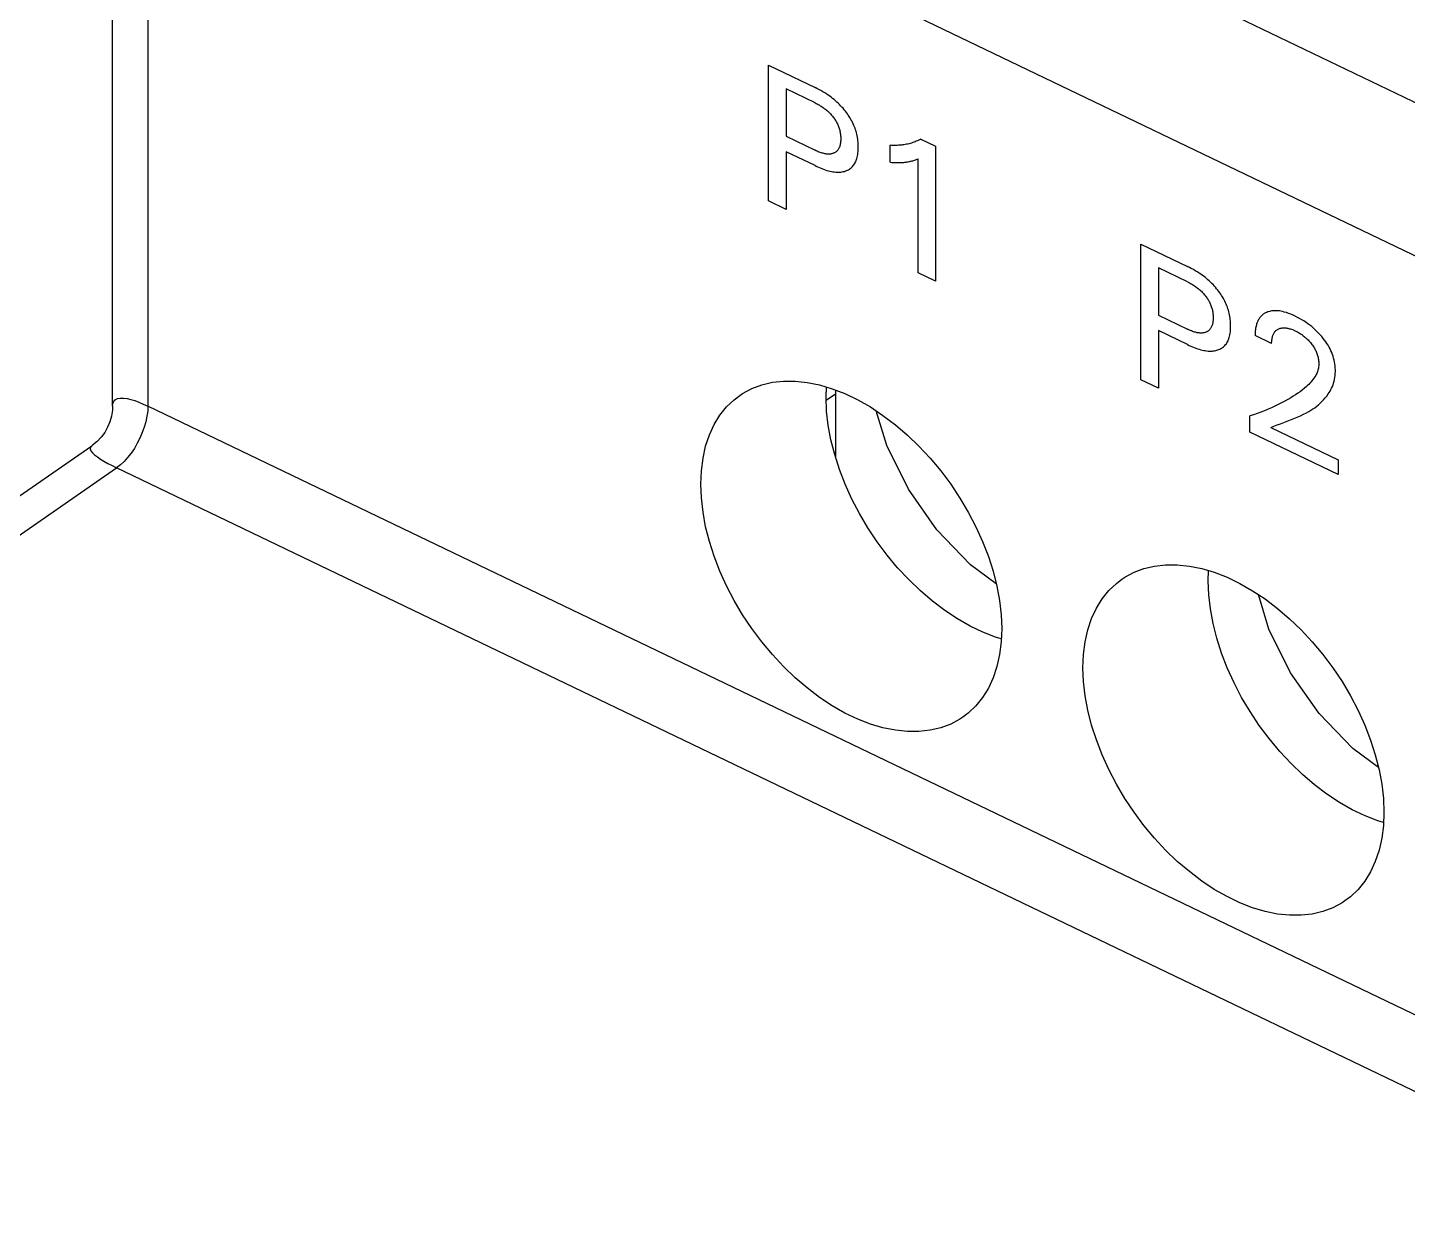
# Model space of a CAD drawing. Extents: x 0 to 420, y 0 to 297.
# Drawn here: x 166.52 to 180.61, y 191.66 to 203.83 of the extents above; entities that cross this region are included whole.
import ezdxf

# ---------------------------------------------------------------- set-up
doc = ezdxf.new("R2010")
doc.units = 0
doc.header["$LTSCALE"] = 23.1
doc.layers.add('40000_ISO', color=7, linetype='CONTINUOUS')

msp = doc.modelspace()

# ---------------------------------------------------------------- linework, layer by layer
at = {"layer": '40000_ISO', "color": 7, "linetype": 'CONTINUOUS'}
for p, q in [((221.798, 183.304), (168.387, 208.978)), ((167.387, 199.962), (167.387, 208.161)), ((167.747, 207.718), (167.747, 199.961)), ((221.158, 182.044), (167.747, 207.718)), ((174.087, 202.057), (174.087, 203.445)), ((174.087, 203.445), (174.562, 203.217)), ((174.266, 203.202), (174.266, 202.718)), ((174.562, 203.06), (174.266, 203.202)), ((174.582, 203.207), (174.562, 203.217)), ((174.602, 203.197), (174.582, 203.207)), ((174.622, 203.185), (174.602, 203.197)), ((174.643, 203.174), (174.622, 203.185)), ((174.663, 203.162), (174.643, 203.174)), ((174.683, 203.149), (174.663, 203.162)), ((174.698, 203.138), (174.683, 203.149)), ((174.713, 203.128), (174.698, 203.138)), ((174.728, 203.117), (174.713, 203.128)), ((174.742, 203.105), (174.728, 203.117)), ((174.562, 203.06), (174.573, 203.054)), ((174.573, 203.054), (174.583, 203.049)), ((174.583, 203.049), (174.593, 203.043)), ((174.593, 203.043), (174.604, 203.038)), ((174.604, 203.038), (174.614, 203.031)), ((174.614, 203.031), (174.625, 203.025)), ((174.625, 203.025), (174.635, 203.018)), ((174.635, 203.018), (174.644, 203.012)), ((174.644, 203.012), (174.653, 203.006)), ((174.653, 203.006), (174.662, 202.999)), ((174.662, 202.999), (174.671, 202.992)), ((174.671, 202.992), (174.68, 202.985)), ((174.68, 202.985), (174.688, 202.977)), ((174.688, 202.977), (174.697, 202.97)), ((174.757, 203.093), (174.742, 203.105)), ((174.772, 203.081), (174.757, 203.093)), ((174.786, 203.068), (174.772, 203.081)), ((174.799, 203.056), (174.786, 203.068)), ((174.812, 203.044), (174.799, 203.056)), ((174.824, 203.031), (174.812, 203.044)), ((174.837, 203.017), (174.824, 203.031)), ((174.849, 203.004), (174.837, 203.017)), ((174.861, 202.99), (174.849, 203.004)), ((174.872, 202.975), (174.861, 202.99)), ((174.883, 202.962), (174.872, 202.975)), ((174.697, 202.97), (174.705, 202.962)), ((174.705, 202.962), (174.712, 202.955)), ((174.712, 202.955), (174.72, 202.947)), ((174.72, 202.947), (174.727, 202.939)), ((174.727, 202.939), (174.734, 202.931)), ((174.734, 202.931), (174.741, 202.923)), ((174.741, 202.923), (174.748, 202.914)), ((174.748, 202.914), (174.754, 202.906)), ((174.754, 202.906), (174.76, 202.898)), ((174.76, 202.898), (174.766, 202.889)), ((174.766, 202.889), (174.771, 202.88)), ((174.771, 202.88), (174.777, 202.872)), ((174.777, 202.872), (174.782, 202.863)), ((174.782, 202.863), (174.786, 202.854)), ((174.786, 202.854), (174.791, 202.845)), ((174.791, 202.845), (174.795, 202.836)), ((174.795, 202.836), (174.799, 202.827)), ((174.893, 202.948), (174.883, 202.962)), ((174.902, 202.934), (174.893, 202.948)), ((174.912, 202.92), (174.902, 202.934)), ((174.921, 202.905), (174.912, 202.92)), ((174.929, 202.891), (174.921, 202.905)), ((174.938, 202.876), (174.929, 202.891)), ((174.945, 202.861), (174.938, 202.876)), ((174.952, 202.846), (174.945, 202.861)), ((174.959, 202.83), (174.952, 202.846)), ((174.266, 202.718), (174.562, 202.576)), ((174.799, 202.827), (174.803, 202.817)), ((174.803, 202.817), (174.806, 202.808)), ((174.806, 202.808), (174.809, 202.799)), ((174.809, 202.799), (174.812, 202.79)), ((174.812, 202.79), (174.814, 202.781)), ((174.814, 202.781), (174.816, 202.771)), ((174.816, 202.771), (174.819, 202.761)), ((174.819, 202.761), (174.82, 202.751)), ((174.82, 202.751), (174.822, 202.741)), ((174.822, 202.741), (174.823, 202.732)), ((174.823, 202.732), (174.824, 202.722)), ((174.824, 202.722), (174.825, 202.712)), ((174.825, 202.712), (174.825, 202.703)), ((174.825, 202.703), (174.825, 202.693)), ((174.825, 202.693), (174.825, 202.684)), ((174.965, 202.815), (174.959, 202.83)), ((174.971, 202.8), (174.965, 202.815)), ((174.976, 202.784), (174.971, 202.8)), ((174.981, 202.769), (174.976, 202.784)), ((174.985, 202.754), (174.981, 202.769)), ((174.989, 202.739), (174.985, 202.754)), ((174.993, 202.722), (174.989, 202.739)), ((174.996, 202.705), (174.993, 202.722)), ((174.998, 202.689), (174.996, 202.705)), ((174.266, 202.561), (174.266, 201.971)), ((174.562, 202.418), (174.266, 202.561)), ((174.573, 202.571), (174.562, 202.576)), ((174.583, 202.566), (174.573, 202.571)), ((174.594, 202.561), (174.583, 202.566)), ((174.604, 202.557), (174.594, 202.561)), ((174.615, 202.553), (174.604, 202.557)), ((174.625, 202.55), (174.615, 202.553)), ((174.767, 202.552), (174.761, 202.549)), ((174.772, 202.555), (174.767, 202.552)), ((174.777, 202.559), (174.772, 202.555)), ((174.782, 202.563), (174.777, 202.559)), ((174.787, 202.568), (174.782, 202.563)), ((174.791, 202.572), (174.787, 202.568)), ((174.795, 202.578), (174.791, 202.572)), ((174.799, 202.583), (174.795, 202.578)), ((174.803, 202.589), (174.799, 202.583)), ((174.806, 202.595), (174.803, 202.589)), ((174.809, 202.602), (174.806, 202.595)), ((174.812, 202.608), (174.809, 202.602)), ((174.814, 202.615), (174.812, 202.608)), ((174.817, 202.622), (174.814, 202.615)), ((174.819, 202.63), (174.817, 202.622)), ((174.82, 202.639), (174.819, 202.63)), ((174.822, 202.647), (174.82, 202.639)), ((174.823, 202.656), (174.822, 202.647)), ((174.824, 202.665), (174.823, 202.656)), ((174.825, 202.674), (174.824, 202.665)), ((174.825, 202.684), (174.825, 202.674)), ((175, 202.673), (174.998, 202.689)), ((175.002, 202.657), (175, 202.673)), ((175, 202.548), (175.002, 202.563)), ((175.003, 202.641), (175.002, 202.657)), ((175.002, 202.563), (175.003, 202.578)), ((175.004, 202.625), (175.003, 202.641)), ((175.003, 202.578), (175.004, 202.594)), ((175.004, 202.609), (175.004, 202.625)), ((175.004, 202.594), (175.004, 202.609)), ((175.331, 202.453), (175.331, 202.626)), ((175.345, 202.625), (175.331, 202.626)), ((175.359, 202.625), (175.345, 202.625)), ((175.374, 202.625), (175.359, 202.625)), ((175.388, 202.625), (175.374, 202.625)), ((175.402, 202.625), (175.388, 202.625)), ((175.416, 202.626), (175.402, 202.625)), ((175.43, 202.627), (175.416, 202.626)), ((175.444, 202.628), (175.43, 202.627)), ((175.457, 202.63), (175.444, 202.628)), ((175.47, 202.631), (175.457, 202.63)), ((175.484, 202.634), (175.47, 202.631)), ((175.497, 202.636), (175.484, 202.634)), ((175.51, 202.639), (175.497, 202.636)), ((175.523, 202.642), (175.51, 202.639)), ((175.535, 202.645), (175.523, 202.642)), ((175.548, 202.649), (175.535, 202.645)), ((175.56, 202.653), (175.548, 202.649)), ((175.573, 202.657), (175.56, 202.653)), ((175.585, 202.662), (175.573, 202.657)), ((175.597, 202.667), (175.585, 202.662)), ((175.609, 202.672), (175.597, 202.667)), ((175.621, 202.677), (175.609, 202.672)), ((175.632, 202.683), (175.621, 202.677)), ((175.644, 202.689), (175.632, 202.683)), ((175.644, 202.689), (175.792, 202.618)), ((175.792, 202.618), (175.792, 201.238)), ((174.562, 202.418), (174.58, 202.41)), ((174.636, 202.547), (174.625, 202.55)), ((174.645, 202.544), (174.636, 202.547)), ((174.654, 202.542), (174.645, 202.544)), ((174.663, 202.54), (174.654, 202.542)), ((174.672, 202.538), (174.663, 202.54)), ((174.681, 202.537), (174.672, 202.538)), ((174.689, 202.536), (174.681, 202.537)), ((174.698, 202.536), (174.689, 202.536)), ((174.706, 202.536), (174.698, 202.536)), ((174.713, 202.536), (174.706, 202.536)), ((174.721, 202.537), (174.713, 202.536)), ((174.728, 202.538), (174.721, 202.537)), ((174.735, 202.54), (174.728, 202.538)), ((174.742, 202.541), (174.735, 202.54)), ((174.749, 202.544), (174.742, 202.541)), ((174.755, 202.546), (174.749, 202.544)), ((174.761, 202.549), (174.755, 202.546)), ((174.939, 202.402), (174.946, 202.41)), ((174.946, 202.41), (174.953, 202.418)), ((174.953, 202.418), (174.96, 202.427)), ((174.96, 202.427), (174.966, 202.437)), ((174.966, 202.437), (174.972, 202.447)), ((174.972, 202.447), (174.977, 202.458)), ((174.977, 202.458), (174.981, 202.469)), ((174.981, 202.469), (174.986, 202.48)), ((174.986, 202.48), (174.989, 202.492)), ((174.989, 202.492), (174.993, 202.505)), ((174.993, 202.505), (174.996, 202.519)), ((174.996, 202.519), (174.998, 202.533)), ((174.998, 202.533), (175, 202.548)), ((175.331, 202.453), (175.347, 202.452)), ((175.347, 202.452), (175.363, 202.451)), ((175.363, 202.451), (175.379, 202.451)), ((175.379, 202.451), (175.395, 202.45)), ((175.395, 202.45), (175.411, 202.45)), ((175.411, 202.45), (175.423, 202.45)), ((175.423, 202.45), (175.434, 202.451)), ((175.434, 202.451), (175.446, 202.451)), ((175.446, 202.451), (175.457, 202.452)), ((175.457, 202.452), (175.469, 202.452)), ((175.469, 202.452), (175.48, 202.453)), ((175.48, 202.453), (175.492, 202.455)), ((175.492, 202.455), (175.504, 202.456)), ((175.504, 202.456), (175.515, 202.458)), ((175.515, 202.458), (175.527, 202.46)), ((175.527, 202.46), (175.538, 202.463)), ((175.538, 202.463), (175.546, 202.464)), ((175.546, 202.464), (175.554, 202.467)), ((175.554, 202.467), (175.562, 202.469)), ((175.562, 202.469), (175.571, 202.471)), ((175.571, 202.471), (175.58, 202.474)), ((175.58, 202.474), (175.589, 202.477)), ((175.589, 202.477), (175.598, 202.481)), ((175.598, 202.481), (175.607, 202.484)), ((175.607, 202.484), (175.617, 202.488)), ((175.617, 201.322), (175.617, 202.488)), ((174.58, 202.41), (174.597, 202.402)), ((174.597, 202.402), (174.614, 202.395)), ((174.614, 202.395), (174.632, 202.388)), ((174.632, 202.388), (174.649, 202.381)), ((174.649, 202.381), (174.667, 202.375)), ((174.667, 202.375), (174.684, 202.37)), ((174.684, 202.37), (174.699, 202.366)), ((174.699, 202.366), (174.714, 202.362)), ((174.714, 202.362), (174.729, 202.359)), ((174.729, 202.359), (174.744, 202.356)), ((174.744, 202.356), (174.759, 202.354)), ((174.759, 202.354), (174.774, 202.353)), ((174.774, 202.353), (174.788, 202.352)), ((174.788, 202.352), (174.801, 202.352)), ((174.801, 202.352), (174.814, 202.352)), ((174.814, 202.352), (174.826, 202.353)), ((174.826, 202.353), (174.839, 202.355)), ((174.839, 202.355), (174.851, 202.357)), ((174.851, 202.357), (174.863, 202.36)), ((174.863, 202.36), (174.874, 202.364)), ((174.874, 202.364), (174.884, 202.367)), ((174.884, 202.367), (174.894, 202.372)), ((174.894, 202.372), (174.904, 202.377)), ((174.904, 202.377), (174.913, 202.382)), ((174.913, 202.382), (174.922, 202.388)), ((174.922, 202.388), (174.931, 202.395)), ((174.931, 202.395), (174.939, 202.402)), ((174.266, 201.971), (174.087, 202.057)), ((177.891, 200.229), (177.891, 201.617)), ((177.891, 201.617), (178.366, 201.388)), ((175.792, 201.238), (175.617, 201.322)), ((178.07, 201.373), (178.07, 200.889)), ((178.366, 201.231), (178.07, 201.373)), ((178.386, 201.378), (178.366, 201.388)), ((178.406, 201.368), (178.386, 201.378)), ((178.427, 201.357), (178.406, 201.368)), ((178.447, 201.345), (178.427, 201.357)), ((178.467, 201.333), (178.447, 201.345)), ((178.487, 201.32), (178.467, 201.333)), ((178.502, 201.31), (178.487, 201.32)), ((178.517, 201.299), (178.502, 201.31)), ((178.532, 201.288), (178.517, 201.299)), ((178.547, 201.277), (178.532, 201.288)), ((178.366, 201.231), (178.377, 201.226)), ((178.377, 201.226), (178.387, 201.22)), ((178.387, 201.22), (178.398, 201.215)), ((178.398, 201.215), (178.408, 201.209)), ((178.408, 201.209), (178.418, 201.203)), ((178.418, 201.203), (178.429, 201.196)), ((178.429, 201.196), (178.439, 201.19)), ((178.439, 201.19), (178.448, 201.184)), ((178.448, 201.184), (178.457, 201.177)), ((178.457, 201.177), (178.466, 201.17)), ((178.466, 201.17), (178.475, 201.164)), ((178.475, 201.164), (178.484, 201.156)), ((178.484, 201.156), (178.493, 201.149)), ((178.493, 201.149), (178.501, 201.141)), ((178.561, 201.265), (178.547, 201.277)), ((178.576, 201.252), (178.561, 201.265)), ((178.59, 201.24), (178.576, 201.252)), ((178.603, 201.227), (178.59, 201.24)), ((178.616, 201.215), (178.603, 201.227)), ((178.629, 201.202), (178.616, 201.215)), ((178.641, 201.189), (178.629, 201.202)), ((178.653, 201.175), (178.641, 201.189)), ((178.665, 201.161), (178.653, 201.175)), ((178.676, 201.147), (178.665, 201.161)), ((178.687, 201.133), (178.676, 201.147)), ((178.501, 201.141), (178.509, 201.134)), ((178.509, 201.134), (178.517, 201.126)), ((178.517, 201.126), (178.524, 201.119)), ((178.524, 201.119), (178.531, 201.111)), ((178.531, 201.111), (178.539, 201.102)), ((178.539, 201.102), (178.546, 201.094)), ((178.546, 201.094), (178.552, 201.085)), ((178.552, 201.085), (178.558, 201.077)), ((178.558, 201.077), (178.564, 201.069)), ((178.564, 201.069), (178.57, 201.061)), ((178.57, 201.061), (178.576, 201.052)), ((178.576, 201.052), (178.581, 201.043)), ((178.581, 201.043), (178.586, 201.034)), ((178.586, 201.034), (178.591, 201.025)), ((178.591, 201.025), (178.595, 201.017)), ((178.595, 201.017), (178.599, 201.007)), ((178.599, 201.007), (178.603, 200.998)), ((178.697, 201.119), (178.687, 201.133)), ((178.707, 201.105), (178.697, 201.119)), ((178.716, 201.091), (178.707, 201.105)), ((178.725, 201.077), (178.716, 201.091)), ((178.734, 201.062), (178.725, 201.077)), ((178.742, 201.047), (178.734, 201.062)), ((178.749, 201.032), (178.742, 201.047)), ((178.757, 201.017), (178.749, 201.032)), ((178.763, 201.002), (178.757, 201.017)), ((178.77, 200.986), (178.763, 201.002)), ((178.07, 200.889), (178.366, 200.747)), ((178.603, 200.998), (178.607, 200.989)), ((178.607, 200.989), (178.61, 200.98)), ((178.61, 200.98), (178.613, 200.97)), ((178.613, 200.97), (178.616, 200.961)), ((178.616, 200.961), (178.618, 200.952)), ((178.618, 200.952), (178.621, 200.943)), ((178.621, 200.943), (178.623, 200.933)), ((178.623, 200.933), (178.625, 200.923)), ((178.625, 200.923), (178.626, 200.913)), ((178.626, 200.913), (178.627, 200.903)), ((178.627, 200.903), (178.628, 200.893)), ((178.628, 200.893), (178.629, 200.884)), ((178.629, 200.884), (178.629, 200.874)), ((178.629, 200.874), (178.629, 200.865)), ((178.629, 200.865), (178.629, 200.855)), ((178.775, 200.971), (178.77, 200.986)), ((178.78, 200.956), (178.775, 200.971)), ((178.785, 200.941), (178.78, 200.956)), ((178.789, 200.925), (178.785, 200.941)), ((178.793, 200.91), (178.789, 200.925)), ((178.797, 200.893), (178.793, 200.91)), ((178.8, 200.877), (178.797, 200.893)), ((178.802, 200.86), (178.8, 200.877)), ((178.804, 200.844), (178.802, 200.86)), ((179.102, 200.86), (179.098, 200.854)), ((179.106, 200.865), (179.102, 200.86)), ((179.111, 200.871), (179.106, 200.865)), ((179.115, 200.876), (179.111, 200.871)), ((179.12, 200.881), (179.115, 200.876)), ((179.125, 200.886), (179.12, 200.881)), ((179.13, 200.891), (179.125, 200.886)), ((179.135, 200.895), (179.13, 200.891)), ((179.141, 200.899), (179.135, 200.895)), ((179.146, 200.903), (179.141, 200.899)), ((179.152, 200.907), (179.146, 200.903)), ((179.158, 200.91), (179.152, 200.907)), ((179.164, 200.913), (179.158, 200.91)), ((179.17, 200.916), (179.164, 200.913)), ((179.176, 200.919), (179.17, 200.916)), ((179.181, 200.921), (179.176, 200.919)), ((179.186, 200.923), (179.181, 200.921)), ((179.192, 200.925), (179.186, 200.923)), ((179.207, 200.929), (179.192, 200.925)), ((179.224, 200.933), (179.207, 200.929)), ((179.241, 200.935), (179.224, 200.933)), ((179.258, 200.936), (179.241, 200.935)), ((179.274, 200.936), (179.258, 200.936)), ((179.29, 200.934), (179.274, 200.936)), ((179.306, 200.933), (179.29, 200.934)), ((179.322, 200.93), (179.306, 200.933)), ((179.339, 200.927), (179.322, 200.93)), ((179.355, 200.922), (179.339, 200.927)), ((179.378, 200.916), (179.355, 200.922)), ((179.4, 200.908), (179.378, 200.916)), ((179.423, 200.9), (179.4, 200.908)), ((179.445, 200.89), (179.423, 200.9)), ((179.468, 200.879), (179.445, 200.89)), ((179.49, 200.868), (179.468, 200.879)), ((179.512, 200.857), (179.49, 200.868)), ((178.07, 200.732), (178.07, 200.143)), ((178.366, 200.59), (178.07, 200.732)), ((178.377, 200.742), (178.366, 200.747)), ((178.387, 200.737), (178.377, 200.742)), ((178.398, 200.733), (178.387, 200.737)), ((178.408, 200.729), (178.398, 200.733)), ((178.419, 200.725), (178.408, 200.729)), ((178.429, 200.721), (178.419, 200.725)), ((178.44, 200.718), (178.429, 200.721)), ((178.565, 200.72), (178.559, 200.718)), ((178.571, 200.723), (178.565, 200.72)), ((178.576, 200.727), (178.571, 200.723)), ((178.581, 200.731), (178.576, 200.727)), ((178.586, 200.735), (178.581, 200.731)), ((178.591, 200.739), (178.586, 200.735)), ((178.595, 200.744), (178.591, 200.739)), ((178.6, 200.749), (178.595, 200.744)), ((178.603, 200.755), (178.6, 200.749)), ((178.607, 200.761), (178.603, 200.755)), ((178.61, 200.767), (178.607, 200.761)), ((178.613, 200.773), (178.61, 200.767)), ((178.616, 200.78), (178.613, 200.773)), ((178.619, 200.787), (178.616, 200.78)), ((178.621, 200.794), (178.619, 200.787)), ((178.623, 200.802), (178.621, 200.794)), ((178.625, 200.81), (178.623, 200.802)), ((178.626, 200.819), (178.625, 200.81)), ((178.627, 200.828), (178.626, 200.819)), ((178.628, 200.837), (178.627, 200.828)), ((178.629, 200.846), (178.628, 200.837)), ((178.629, 200.855), (178.629, 200.846)), ((178.803, 200.705), (178.805, 200.72)), ((178.806, 200.828), (178.804, 200.844)), ((178.805, 200.72), (178.806, 200.734)), ((178.807, 200.812), (178.806, 200.828)), ((178.806, 200.734), (178.807, 200.75)), ((178.808, 200.796), (178.807, 200.812)), ((178.807, 200.75), (178.808, 200.765)), ((178.808, 200.781), (178.808, 200.796)), ((178.808, 200.765), (178.808, 200.781)), ((179.059, 200.72), (179.058, 200.71)), ((179.06, 200.729), (179.059, 200.72)), ((179.061, 200.738), (179.06, 200.729)), ((179.062, 200.748), (179.061, 200.738)), ((179.063, 200.757), (179.062, 200.748)), ((179.065, 200.766), (179.063, 200.757)), ((179.067, 200.774), (179.065, 200.766)), ((179.069, 200.783), (179.067, 200.774)), ((179.071, 200.792), (179.069, 200.783)), ((179.073, 200.799), (179.071, 200.792)), ((179.076, 200.807), (179.073, 200.799)), ((179.078, 200.814), (179.076, 200.807)), ((179.081, 200.821), (179.078, 200.814)), ((179.084, 200.828), (179.081, 200.821)), ((179.087, 200.835), (179.084, 200.828)), ((179.091, 200.841), (179.087, 200.835)), ((179.094, 200.847), (179.091, 200.841)), ((179.098, 200.854), (179.094, 200.847)), ((179.257, 200.716), (179.261, 200.722)), ((179.261, 200.722), (179.266, 200.727)), ((179.266, 200.727), (179.271, 200.732)), ((179.271, 200.732), (179.276, 200.737)), ((179.276, 200.737), (179.282, 200.741)), ((179.282, 200.741), (179.287, 200.744)), ((179.287, 200.744), (179.293, 200.748)), ((179.293, 200.748), (179.3, 200.751)), ((179.3, 200.751), (179.306, 200.754)), ((179.306, 200.754), (179.313, 200.756)), ((179.313, 200.756), (179.32, 200.758)), ((179.32, 200.758), (179.327, 200.759)), ((179.327, 200.759), (179.335, 200.76)), ((179.335, 200.76), (179.342, 200.761)), ((179.342, 200.761), (179.35, 200.761)), ((179.35, 200.761), (179.358, 200.761)), ((179.358, 200.761), (179.367, 200.761)), ((179.367, 200.761), (179.375, 200.76)), ((179.375, 200.76), (179.383, 200.759)), ((179.383, 200.759), (179.392, 200.757)), ((179.392, 200.757), (179.4, 200.755)), ((179.4, 200.755), (179.41, 200.752)), ((179.41, 200.752), (179.42, 200.75)), ((179.42, 200.75), (179.429, 200.746)), ((179.429, 200.746), (179.439, 200.743)), ((179.439, 200.743), (179.449, 200.739)), ((179.449, 200.739), (179.458, 200.734)), ((179.458, 200.734), (179.468, 200.73)), ((179.468, 200.73), (179.479, 200.724)), ((179.479, 200.724), (179.49, 200.719)), ((179.49, 200.719), (179.501, 200.713)), ((179.534, 200.844), (179.512, 200.857)), ((179.556, 200.831), (179.534, 200.844)), ((179.578, 200.817), (179.556, 200.831)), ((179.598, 200.803), (179.578, 200.817)), ((179.617, 200.789), (179.598, 200.803)), ((179.636, 200.774), (179.617, 200.789)), ((179.655, 200.758), (179.636, 200.774)), ((179.673, 200.741), (179.655, 200.758)), ((179.69, 200.725), (179.673, 200.741)), ((179.707, 200.708), (179.69, 200.725)), ((178.366, 200.59), (178.384, 200.581)), ((178.384, 200.581), (178.401, 200.574)), ((178.449, 200.716), (178.44, 200.718)), ((178.458, 200.713), (178.449, 200.716)), ((178.467, 200.711), (178.458, 200.713)), ((178.476, 200.71), (178.467, 200.711)), ((178.485, 200.709), (178.476, 200.71)), ((178.493, 200.708), (178.485, 200.709)), ((178.502, 200.708), (178.493, 200.708)), ((178.51, 200.707), (178.502, 200.708)), ((178.517, 200.708), (178.51, 200.707)), ((178.525, 200.709), (178.517, 200.708)), ((178.532, 200.71), (178.525, 200.709)), ((178.539, 200.711), (178.532, 200.71)), ((178.546, 200.713), (178.539, 200.711)), ((178.553, 200.715), (178.546, 200.713)), ((178.559, 200.718), (178.553, 200.715)), ((178.743, 200.574), (178.75, 200.581)), ((178.75, 200.581), (178.757, 200.59)), ((178.757, 200.59), (178.764, 200.599)), ((178.764, 200.599), (178.77, 200.608)), ((178.77, 200.608), (178.776, 200.619)), ((178.776, 200.619), (178.781, 200.629)), ((178.781, 200.629), (178.786, 200.64)), ((178.786, 200.64), (178.79, 200.652)), ((178.79, 200.652), (178.793, 200.663)), ((178.793, 200.663), (178.797, 200.677)), ((178.797, 200.677), (178.8, 200.691)), ((178.8, 200.691), (178.803, 200.705)), ((179.058, 200.71), (179.058, 200.701)), ((179.058, 200.701), (179.058, 200.691)), ((179.058, 200.691), (179.058, 200.681)), ((179.227, 200.6), (179.058, 200.681)), ((179.227, 200.61), (179.228, 200.62)), ((179.227, 200.6), (179.227, 200.61)), ((179.228, 200.63), (179.229, 200.639)), ((179.228, 200.62), (179.228, 200.63)), ((179.229, 200.639), (179.231, 200.649)), ((179.231, 200.649), (179.233, 200.658)), ((179.233, 200.658), (179.235, 200.667)), ((179.235, 200.667), (179.237, 200.675)), ((179.237, 200.675), (179.239, 200.682)), ((179.239, 200.682), (179.242, 200.69)), ((179.242, 200.69), (179.245, 200.697)), ((179.245, 200.697), (179.249, 200.704)), ((179.249, 200.704), (179.253, 200.71)), ((179.253, 200.71), (179.257, 200.716)), ((179.501, 200.713), (179.512, 200.706)), ((179.512, 200.706), (179.523, 200.699)), ((179.523, 200.699), (179.534, 200.692)), ((179.534, 200.692), (179.542, 200.686)), ((179.542, 200.686), (179.55, 200.68)), ((179.55, 200.68), (179.559, 200.674)), ((179.559, 200.674), (179.567, 200.667)), ((179.567, 200.667), (179.575, 200.66)), ((179.575, 200.66), (179.583, 200.653)), ((179.583, 200.653), (179.591, 200.646)), ((179.591, 200.646), (179.599, 200.638)), ((179.599, 200.638), (179.607, 200.629)), ((179.607, 200.629), (179.615, 200.62)), ((179.615, 200.62), (179.623, 200.611)), ((179.623, 200.611), (179.631, 200.602)), ((179.631, 200.602), (179.638, 200.592)), ((179.638, 200.592), (179.645, 200.583)), ((179.645, 200.583), (179.651, 200.574)), ((179.723, 200.69), (179.707, 200.708)), ((179.739, 200.672), (179.723, 200.69)), ((179.754, 200.653), (179.739, 200.672)), ((179.767, 200.636), (179.754, 200.653)), ((179.78, 200.619), (179.767, 200.636)), ((179.791, 200.601), (179.78, 200.619)), ((179.803, 200.583), (179.791, 200.601)), ((179.813, 200.564), (179.803, 200.583)), ((178.401, 200.574), (178.419, 200.566)), ((178.419, 200.566), (178.436, 200.559)), ((178.436, 200.559), (178.453, 200.553)), ((178.453, 200.553), (178.471, 200.547)), ((178.471, 200.547), (178.488, 200.542)), ((178.488, 200.542), (178.503, 200.537)), ((178.503, 200.537), (178.518, 200.534)), ((178.518, 200.534), (178.533, 200.53)), ((178.533, 200.53), (178.548, 200.528)), ((178.548, 200.528), (178.563, 200.526)), ((178.563, 200.526), (178.578, 200.524)), ((178.578, 200.524), (178.592, 200.523)), ((178.592, 200.523), (178.605, 200.523)), ((178.605, 200.523), (178.618, 200.524)), ((178.618, 200.524), (178.631, 200.525)), ((178.631, 200.525), (178.643, 200.526)), ((178.643, 200.526), (178.655, 200.529)), ((178.655, 200.529), (178.667, 200.532)), ((178.667, 200.532), (178.678, 200.535)), ((178.678, 200.535), (178.688, 200.539)), ((178.688, 200.539), (178.698, 200.543)), ((178.698, 200.543), (178.708, 200.548)), ((178.708, 200.548), (178.717, 200.554)), ((178.717, 200.554), (178.726, 200.56)), ((178.726, 200.56), (178.735, 200.566)), ((178.735, 200.566), (178.743, 200.574)), ((179.651, 200.574), (179.657, 200.565)), ((179.657, 200.565), (179.662, 200.556)), ((179.662, 200.556), (179.668, 200.547)), ((179.668, 200.547), (179.673, 200.537)), ((179.673, 200.537), (179.677, 200.528)), ((179.677, 200.528), (179.682, 200.518)), ((179.682, 200.518), (179.686, 200.508)), ((179.686, 200.508), (179.69, 200.498)), ((179.69, 200.498), (179.693, 200.489)), ((179.693, 200.489), (179.696, 200.479)), ((179.696, 200.479), (179.699, 200.469)), ((179.699, 200.469), (179.701, 200.46)), ((179.701, 200.46), (179.703, 200.449)), ((179.703, 200.449), (179.705, 200.438)), ((179.705, 200.438), (179.707, 200.428)), ((179.823, 200.545), (179.813, 200.564)), ((179.832, 200.527), (179.823, 200.545)), ((179.84, 200.508), (179.832, 200.527)), ((179.847, 200.489), (179.84, 200.508)), ((179.854, 200.47), (179.847, 200.489)), ((179.859, 200.451), (179.854, 200.47)), ((179.864, 200.432), (179.859, 200.451)), ((179.691, 200.305), (179.687, 200.294)), ((179.696, 200.316), (179.691, 200.305)), ((179.699, 200.327), (179.696, 200.316)), ((179.702, 200.338), (179.699, 200.327)), ((179.705, 200.35), (179.702, 200.338)), ((179.707, 200.362), (179.705, 200.35)), ((179.707, 200.428), (179.708, 200.418)), ((179.708, 200.375), (179.707, 200.362)), ((179.708, 200.418), (179.708, 200.408)), ((179.708, 200.408), (179.709, 200.398)), ((179.709, 200.388), (179.708, 200.375)), ((179.709, 200.398), (179.709, 200.388)), ((179.869, 200.412), (179.864, 200.432)), ((179.873, 200.392), (179.869, 200.412)), ((179.875, 200.372), (179.873, 200.392)), ((179.877, 200.352), (179.875, 200.372)), ((179.878, 200.333), (179.877, 200.352)), ((179.877, 200.293), (179.878, 200.314)), ((179.878, 200.314), (179.878, 200.333)), ((173.917, 200.14), (174.018, 200.178)), ((174.018, 200.178), (174.127, 200.204)), ((174.127, 200.204), (174.24, 200.216)), ((174.24, 200.216), (174.359, 200.216)), ((174.359, 200.216), (174.482, 200.203)), ((174.482, 200.203), (174.609, 200.178)), ((174.609, 200.178), (174.737, 200.139)), ((174.675, 200.052), (174.679, 200.157)), ((178.07, 200.143), (177.891, 200.229)), ((179.582, 200.161), (179.561, 200.143)), ((179.594, 200.172), (179.582, 200.161)), ((179.606, 200.183), (179.594, 200.172)), ((179.617, 200.194), (179.606, 200.183)), ((179.628, 200.206), (179.617, 200.194)), ((179.639, 200.219), (179.628, 200.206)), ((179.649, 200.232), (179.639, 200.219)), ((179.659, 200.245), (179.649, 200.232)), ((179.668, 200.259), (179.659, 200.245)), ((179.677, 200.274), (179.668, 200.259)), ((179.682, 200.284), (179.677, 200.274)), ((179.687, 200.294), (179.682, 200.284)), ((179.839, 200.146), (179.847, 200.163)), ((179.847, 200.163), (179.854, 200.18)), ((179.854, 200.18), (179.86, 200.197)), ((179.86, 200.197), (179.865, 200.215)), ((179.865, 200.215), (179.869, 200.234)), ((179.869, 200.234), (179.873, 200.253)), ((179.873, 200.253), (179.876, 200.273)), ((179.876, 200.273), (179.877, 200.293)), ((167.395, 200.005), (167.412, 200.025)), ((167.412, 200.025), (167.436, 200.038)), ((167.436, 200.038), (167.465, 200.043)), ((167.465, 200.043), (167.498, 200.043)), ((167.498, 200.043), (167.534, 200.038)), ((167.534, 200.038), (167.572, 200.029)), ((167.572, 200.029), (167.613, 200.017)), ((167.613, 200.017), (167.655, 200.001)), ((173.659, 199.952), (173.737, 200.026)), ((173.737, 200.026), (173.793, 200.069)), ((173.793, 200.069), (173.823, 200.089)), ((173.823, 200.089), (173.917, 200.14)), ((174.681, 199.911), (174.675, 200.052)), ((174.772, 200.084), (174.676, 200.018)), ((174.737, 200.139), (174.867, 200.089)), ((174.772, 200.126), (174.772, 199.437)), ((174.867, 200.089), (174.998, 200.026)), ((174.998, 200.026), (175.128, 199.952)), ((179.392, 200.028), (179.36, 200.01)), ((179.424, 200.047), (179.392, 200.028)), ((179.447, 200.061), (179.424, 200.047)), ((179.471, 200.077), (179.447, 200.061)), ((179.494, 200.092), (179.471, 200.077)), ((179.517, 200.108), (179.494, 200.092)), ((179.539, 200.125), (179.517, 200.108)), ((179.561, 200.143), (179.539, 200.125)), ((179.741, 200.008), (179.758, 200.026)), ((179.758, 200.026), (179.775, 200.044)), ((179.775, 200.044), (179.79, 200.064)), ((179.79, 200.064), (179.805, 200.085)), ((179.805, 200.085), (179.814, 200.099)), ((179.814, 200.099), (179.823, 200.114)), ((179.823, 200.114), (179.832, 200.13)), ((179.832, 200.13), (179.839, 200.146)), ((167.385, 199.918), (167.376, 199.859)), ((167.387, 199.963), (167.385, 199.918)), ((167.387, 199.975), (167.395, 200.005)), ((167.387, 199.964), (167.387, 199.975)), ((167.655, 200.001), (167.7, 199.982)), ((167.7, 199.982), (167.747, 199.961)), ((167.745, 199.91), (167.738, 199.857)), ((167.747, 199.961), (167.745, 199.91)), ((221.158, 174.287), (167.747, 199.961)), ((173.591, 199.867), (173.659, 199.952)), ((174.697, 199.765), (174.681, 199.911)), ((175.128, 199.952), (175.256, 199.866)), ((175.295, 199.558), (175.187, 199.912)), ((179.08, 199.886), (179.042, 199.873)), ((179.117, 199.9), (179.08, 199.886)), ((179.154, 199.914), (179.117, 199.9)), ((179.19, 199.929), (179.154, 199.914)), ((179.225, 199.944), (179.19, 199.929)), ((179.259, 199.96), (179.225, 199.944)), ((179.294, 199.976), (179.259, 199.96)), ((179.327, 199.993), (179.294, 199.976)), ((179.36, 200.01), (179.327, 199.993)), ((179.52, 199.862), (179.552, 199.878)), ((179.552, 199.878), (179.584, 199.894)), ((179.584, 199.894), (179.606, 199.906)), ((179.606, 199.906), (179.627, 199.919)), ((179.627, 199.919), (179.647, 199.932)), ((179.647, 199.932), (179.667, 199.945)), ((179.667, 199.945), (179.687, 199.96)), ((179.687, 199.96), (179.706, 199.975)), ((179.706, 199.975), (179.724, 199.991)), ((179.724, 199.991), (179.741, 200.008)), ((167.336, 199.746), (167.307, 199.693)), ((167.359, 199.801), (167.336, 199.746)), ((167.376, 199.859), (167.359, 199.801)), ((167.71, 199.746), (167.69, 199.69)), ((167.726, 199.802), (167.71, 199.746)), ((167.738, 199.857), (167.726, 199.802)), ((173.483, 199.666), (173.532, 199.772)), ((173.532, 199.772), (173.591, 199.867)), ((174.725, 199.617), (174.697, 199.765)), ((175.256, 199.866), (175.383, 199.771)), ((175.383, 199.771), (175.506, 199.665)), ((179.042, 199.873), (179.004, 199.86)), ((179.004, 199.694), (179.004, 199.86)), ((179.217, 199.743), (179.25, 199.756)), ((179.217, 199.743), (179.905, 199.412)), ((179.25, 199.756), (179.283, 199.769)), ((179.283, 199.769), (179.317, 199.781)), ((179.317, 199.781), (179.385, 199.807)), ((179.385, 199.807), (179.419, 199.82)), ((179.419, 199.82), (179.453, 199.833)), ((179.453, 199.833), (179.486, 199.847)), ((179.486, 199.847), (179.52, 199.862)), ((167.229, 199.6), (167.182, 199.562)), ((167.271, 199.645), (167.229, 199.6)), ((167.307, 199.693), (167.271, 199.645)), ((167.666, 199.634), (167.639, 199.581)), ((167.69, 199.69), (167.666, 199.634)), ((173.445, 199.552), (173.483, 199.666)), ((174.763, 199.466), (174.725, 199.617)), ((175.506, 199.665), (175.624, 199.551)), ((179.905, 199.261), (179.004, 199.694)), ((156.748, 192.326), (167.173, 199.555)), ((167.16, 199.541), (167.158, 199.523)), ((167.158, 199.523), (167.165, 199.504)), ((167.173, 199.555), (167.16, 199.541)), ((167.165, 199.504), (167.181, 199.484)), ((167.182, 199.562), (167.173, 199.555)), ((167.181, 199.484), (167.203, 199.463)), ((167.203, 199.463), (167.231, 199.442)), ((167.576, 199.481), (167.54, 199.436)), ((167.609, 199.529), (167.576, 199.481)), ((167.639, 199.581), (167.609, 199.529)), ((173.418, 199.43), (173.445, 199.552)), ((174.812, 199.314), (174.763, 199.466)), ((175.516, 199.112), (175.295, 199.558)), ((175.624, 199.551), (175.738, 199.429)), ((157.318, 192.32), (167.427, 199.331)), ((167.231, 199.442), (167.263, 199.42)), ((167.263, 199.42), (167.298, 199.398)), ((167.298, 199.398), (167.338, 199.376)), ((167.338, 199.376), (167.381, 199.354)), ((167.381, 199.354), (167.427, 199.331)), ((167.466, 199.36), (167.427, 199.331)), ((220.838, 173.657), (167.427, 199.331)), ((167.504, 199.396), (167.466, 199.36)), ((167.54, 199.436), (167.504, 199.396)), ((173.401, 199.3), (173.418, 199.43)), ((174.87, 199.162), (174.812, 199.314)), ((175.738, 199.429), (175.846, 199.299)), ((179.905, 199.412), (179.905, 199.261)), ((173.395, 199.164), (173.401, 199.3)), ((175.846, 199.299), (175.948, 199.163)), ((173.401, 199.023), (173.395, 199.164)), ((174.939, 199.011), (174.87, 199.162)), ((175.807, 198.698), (175.516, 199.112)), ((175.948, 199.163), (176.042, 199.022)), ((173.418, 198.878), (173.401, 199.023)), ((175.016, 198.862), (174.939, 199.011)), ((176.042, 199.022), (176.128, 198.877)), ((173.445, 198.729), (173.418, 198.878)), ((175.102, 198.717), (175.016, 198.862)), ((176.128, 198.877), (176.206, 198.728)), ((173.483, 198.578), (173.445, 198.729)), ((175.197, 198.575), (175.102, 198.717)), ((176.152, 198.34), (175.807, 198.698)), ((176.206, 198.728), (176.274, 198.577)), ((173.532, 198.426), (173.483, 198.578)), ((175.298, 198.439), (175.197, 198.575)), ((176.274, 198.577), (176.333, 198.425)), ((173.591, 198.274), (173.532, 198.426)), ((175.406, 198.31), (175.298, 198.439)), ((176.414, 198.145), (176.152, 198.34)), ((176.333, 198.425), (176.382, 198.273)), ((177.922, 198.301), (178.031, 198.327)), ((178.031, 198.327), (178.144, 198.34)), ((178.144, 198.34), (178.263, 198.34)), ((178.263, 198.34), (178.386, 198.327)), ((178.386, 198.327), (178.513, 198.301)), ((173.659, 198.123), (173.591, 198.274)), ((175.52, 198.188), (175.406, 198.31)), ((175.639, 198.073), (175.52, 198.188)), ((176.382, 198.273), (176.42, 198.122)), ((177.641, 198.15), (177.697, 198.193)), ((177.697, 198.193), (177.727, 198.212)), ((177.727, 198.212), (177.821, 198.263)), ((177.821, 198.263), (177.922, 198.301)), ((178.513, 198.301), (178.641, 198.263)), ((178.579, 198.175), (178.583, 198.28)), ((178.641, 198.263), (178.771, 198.212)), ((178.771, 198.212), (178.902, 198.149)), ((173.737, 197.975), (173.659, 198.123)), ((175.762, 197.968), (175.639, 198.073)), ((176.42, 198.122), (176.447, 197.973)), ((177.495, 197.99), (177.563, 198.076)), ((177.563, 198.076), (177.641, 198.15)), ((178.585, 198.034), (178.579, 198.175)), ((178.902, 198.149), (179.032, 198.075)), ((179.032, 198.075), (179.16, 197.99)), ((173.823, 197.829), (173.737, 197.975)), ((175.888, 197.872), (175.762, 197.968)), ((176.447, 197.973), (176.464, 197.828)), ((177.436, 197.895), (177.495, 197.99)), ((178.601, 197.889), (178.585, 198.034)), ((179.199, 197.681), (179.091, 198.036)), ((179.16, 197.99), (179.287, 197.894)), ((173.917, 197.688), (173.823, 197.829)), ((176.017, 197.787), (175.888, 197.872)), ((176.147, 197.713), (176.017, 197.787)), ((176.464, 197.828), (176.469, 197.687)), ((177.349, 197.676), (177.387, 197.79)), ((177.387, 197.79), (177.436, 197.895)), ((178.629, 197.74), (178.601, 197.889)), ((179.287, 197.894), (179.41, 197.789)), ((179.41, 197.789), (179.528, 197.675)), ((174.018, 197.552), (173.917, 197.688)), ((176.277, 197.65), (176.147, 197.713)), ((176.407, 197.599), (176.277, 197.65)), ((176.469, 197.687), (176.464, 197.551)), ((177.322, 197.553), (177.349, 197.676)), ((178.667, 197.589), (178.629, 197.74)), ((179.42, 197.235), (179.199, 197.681)), ((179.528, 197.675), (179.642, 197.552)), ((174.127, 197.422), (174.018, 197.552)), ((176.465, 197.582), (176.407, 197.599)), ((176.464, 197.551), (176.447, 197.422)), ((177.305, 197.424), (177.322, 197.553)), ((178.716, 197.437), (178.667, 197.589)), ((179.642, 197.552), (179.75, 197.423)), ((174.24, 197.3), (174.127, 197.422)), ((176.447, 197.422), (176.42, 197.299)), ((177.299, 197.288), (177.305, 197.424)), ((178.774, 197.285), (178.716, 197.437)), ((179.75, 197.423), (179.852, 197.287)), ((174.359, 197.186), (174.24, 197.3)), ((176.42, 197.299), (176.382, 197.185)), ((177.305, 197.147), (177.299, 197.288)), ((178.843, 197.134), (178.774, 197.285)), ((179.711, 196.821), (179.42, 197.235)), ((179.852, 197.287), (179.946, 197.146)), ((174.482, 197.081), (174.359, 197.186)), ((174.609, 196.985), (174.482, 197.081)), ((176.333, 197.08), (176.274, 196.984)), ((176.382, 197.185), (176.333, 197.08)), ((177.322, 197.001), (177.305, 197.147)), ((178.92, 196.985), (178.843, 197.134)), ((179.946, 197.146), (180.032, 197)), ((174.737, 196.9), (174.609, 196.985)), ((176.274, 196.984), (176.206, 196.899)), ((177.349, 196.853), (177.322, 197.001)), ((179.006, 196.84), (178.92, 196.985)), ((180.032, 197), (180.11, 196.851)), ((174.867, 196.825), (174.737, 196.9)), ((174.998, 196.763), (174.867, 196.825)), ((176.072, 196.782), (176.042, 196.762)), ((176.128, 196.825), (176.072, 196.782)), ((176.206, 196.899), (176.128, 196.825)), ((177.387, 196.702), (177.349, 196.853)), ((179.101, 196.699), (179.006, 196.84)), ((180.056, 196.463), (179.711, 196.821)), ((180.11, 196.851), (180.178, 196.701)), ((175.128, 196.712), (174.998, 196.763)), ((175.256, 196.674), (175.128, 196.712)), ((175.383, 196.648), (175.256, 196.674)), ((175.506, 196.635), (175.383, 196.648)), ((175.624, 196.635), (175.506, 196.635)), ((175.738, 196.648), (175.624, 196.635)), ((175.846, 196.673), (175.738, 196.648)), ((175.948, 196.712), (175.846, 196.673)), ((176.042, 196.762), (175.948, 196.712)), ((177.436, 196.55), (177.387, 196.702)), ((179.202, 196.563), (179.101, 196.699)), ((180.178, 196.701), (180.237, 196.549)), ((177.495, 196.398), (177.436, 196.55)), ((179.31, 196.433), (179.202, 196.563)), ((180.237, 196.549), (180.286, 196.397)), ((177.563, 196.247), (177.495, 196.398)), ((179.424, 196.311), (179.31, 196.433)), ((180.318, 196.268), (180.056, 196.463)), ((180.286, 196.397), (180.324, 196.246)), ((177.641, 196.098), (177.563, 196.247)), ((179.543, 196.197), (179.424, 196.311)), ((180.324, 196.246), (180.351, 196.097)), ((177.727, 195.953), (177.641, 196.098)), ((179.666, 196.091), (179.543, 196.197)), ((179.792, 195.996), (179.666, 196.091)), ((180.351, 196.097), (180.368, 195.951)), ((177.821, 195.811), (177.727, 195.953)), ((179.921, 195.911), (179.792, 195.996)), ((180.368, 195.951), (180.373, 195.81)), ((177.922, 195.675), (177.821, 195.811)), ((180.051, 195.836), (179.921, 195.911)), ((180.181, 195.774), (180.051, 195.836)), ((180.373, 195.81), (180.368, 195.674)), ((178.031, 195.546), (177.922, 195.675)), ((180.311, 195.723), (180.181, 195.774)), ((180.369, 195.706), (180.311, 195.723)), ((180.368, 195.674), (180.351, 195.545)), ((178.144, 195.424), (178.031, 195.546)), ((180.351, 195.545), (180.324, 195.423)), ((178.263, 195.309), (178.144, 195.424)), ((180.324, 195.423), (180.286, 195.308)), ((178.386, 195.204), (178.263, 195.309)), ((180.286, 195.308), (180.237, 195.203)), ((178.513, 195.108), (178.386, 195.204)), ((178.641, 195.023), (178.513, 195.108)), ((180.178, 195.108), (180.11, 195.023)), ((180.237, 195.203), (180.178, 195.108)), ((178.771, 194.949), (178.641, 195.023)), ((178.902, 194.886), (178.771, 194.949)), ((180.032, 194.948), (179.976, 194.906)), ((180.11, 195.023), (180.032, 194.948)), ((179.032, 194.835), (178.902, 194.886)), ((179.16, 194.797), (179.032, 194.835)), ((179.852, 194.835), (179.75, 194.797)), ((179.946, 194.886), (179.852, 194.835)), ((179.976, 194.906), (179.946, 194.886)), ((179.287, 194.771), (179.16, 194.797)), ((179.41, 194.758), (179.287, 194.771)), ((179.528, 194.758), (179.41, 194.758)), ((179.642, 194.771), (179.528, 194.758)), ((179.75, 194.797), (179.642, 194.771))]:
    msp.add_line(p, q, dxfattribs=at)

doc.saveas('drawing.dxf')
